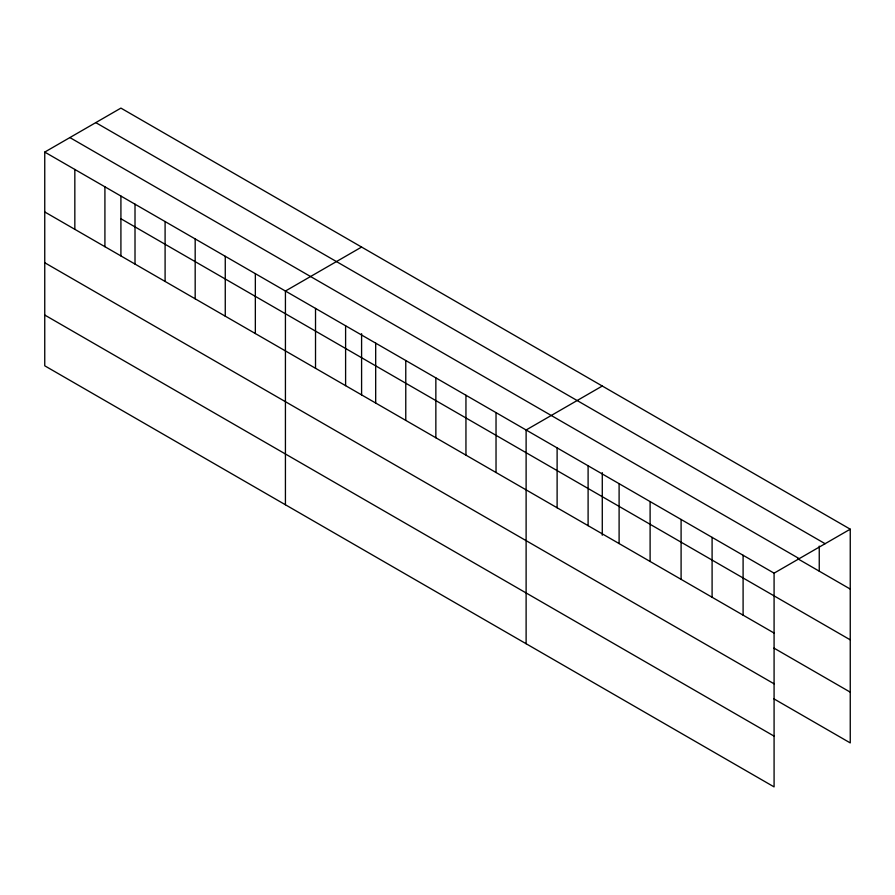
<?xml version="1.0" encoding="UTF-8"?>
<svg xmlns="http://www.w3.org/2000/svg" width="895" height="895" viewBox="0 0 895 895"><rect width="100%" height="100%" fill="white"/><g stroke="black" fill="none" stroke-linecap="round" stroke-linejoin="round"><path stroke-width="1.34" d="M44.75 152.083L774.085 573.158L774.085 786.895L44.75 365.809L44.75 152.083L120.914 108.105L850.25 529.191L850.25 742.917L773.951 698.872M361.591 247.065L285.427 291.032L285.427 504.769M602.279 386.025L526.115 429.992L526.115 643.729M774.085 573.158L850.25 529.191M95.776 122.615L825.112 543.701M69.888 137.573L799.224 558.648M797.792 558.782L850.25 589.067M120.914 218.76L850.25 639.847M44.75 211.958L774.085 633.045M773.951 648.103L850.25 692.148M44.75 262.738L774.085 683.814M44.75 315.04L774.085 736.126M819.249 546.107L819.249 571.178M743.096 555.258L743.096 615.145M712.096 537.369L712.096 597.256M681.095 519.469L681.095 579.356M650.106 501.58L650.106 561.456M619.105 483.68L619.105 543.567M602.279 472.627L602.279 535.221M588.104 465.78L588.104 525.667M557.115 447.892L557.115 507.767M496.031 412.617L496.031 472.504M465.948 395.254L465.948 455.141M435.854 377.88L435.854 437.767M405.771 360.517L405.771 420.393M375.687 343.143L375.687 403.03M361.591 333.667L361.591 394.885M345.604 325.78L345.604 385.656M315.521 308.406L315.521 368.292M255.343 273.669L255.343 333.544M225.26 256.294L225.26 316.181M195.177 238.931L195.177 298.807M165.094 221.557L165.094 281.444M135.011 204.183L135.011 264.07M120.914 196.05L120.914 255.925M104.916 186.82L104.916 246.707M74.833 169.446L74.833 229.333"/></g></svg>
